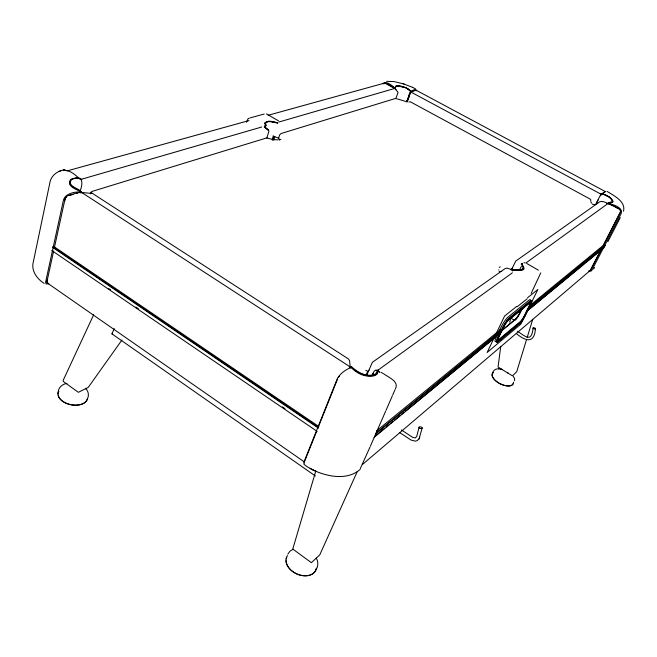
<?xml version="1.0" encoding="UTF-8"?>
<svg xmlns="http://www.w3.org/2000/svg" width="657" height="657" viewBox="0 0 657 657"><rect width="100%" height="100%" fill="white"/><g stroke="black" fill="none" stroke-linecap="round" stroke-linejoin="round"><path stroke-width="0.99" d="M498.778 270.076L498.778 269.805M602.075 193.799C606.082 194.817 610.657 196.878 612.505 200.804A8.204 2.669 23.4 0 1 612.037 201.839L609.08 202.561L608.719 204.048M508.025 373.258L507.918 372.757M605.384 191.63L601.344 194.357L410.255 91.684L415.774 90.017L605.368 191.581M396.163 98.977L395.76 98.378L281.122 133.502L279.718 134.784L278.404 138.668L279.611 140.072M609.055 203.727L609.417 203.021L612.357 202.438A8.804 2.899 24.7 0 0 612.866 201.338L611.297 198.882L608.858 196.944M608.908 204.146L609.351 202.75L610.599 202.422A7.81 2.579 24.4 0 0 612.324 202.085A8.459 2.768 24 0 0 612.8 201.009L609.753 197.322L603.717 194.398M500.749 346.346L498.055 367.017L512.419 375.853L516.714 371.731L526.528 339.636M416.563 90.855C416.226 88.104 411.594 90.748 410.42 92.005M47.378 279.627L46.852 282.609L48.166 283.183M80.121 190.9C82.839 184.288 83.48 175.37 73.945 178.589A11.875 5.486 14.7 0 0 71.161 180.002C67.269 186.547 78.208 187.968 80.934 191.581L81.985 193.027M53.677 250.875L46.828 282.149L47.821 283.348L304.618 462.117M54.465 247.262L65.191 198.291L67.301 195.868L80.688 191.811L351.355 367.682M64.46 201.592L65.281 198.422L66.579 196.813M80.934 191.581L80.425 192.969M58.153 392.336C58.301 387.531 62.382 384.041 66.924 383.425M419.035 427.411L416.702 436.552L415.15 437.973L412.506 437.266L401.394 429.924M87.57 398.61C89.229 395.103 88.391 390.849 85.426 388.344M399.39 432.372L410.986 440.042L415.273 441.151L417.031 440.675L419.059 438.909L422.155 427.929M264.229 126.834L265.485 125.347L264.664 123.114C267.67 119.714 274.634 121.767 277.697 123.212M277.443 122.498C273.501 122.818 268.081 119.319 265.067 123.114L265.888 125.347L264.763 126.177L264.574 126.908L265.058 126.891M514.645 380.756L514.48 378.498L513.289 376.28M533.106 327.917C531.587 341.763 526.963 337.829 517.659 331.325M315.82 470.888L292.767 549.038L311.369 562.679L319.737 554.935L357.137 471.825M535.455 328.894A1.306 0.542 16.3 0 1 533.287 328.516A1.306 0.542 16.3 0 1 534.092 327.81A1.306 0.542 16.3 0 1 535.455 328.894C534.264 343.833 525.584 341.336 516.287 333.485M521.477 263.539L521.272 264.213C527.259 270.216 517.231 271.037 513.24 269.46L512.764 269.896M527.119 337.69L532.77 319.212M266.882 138.052L268.976 130.915L264.631 127.031M273.673 140.335L274.831 136.697M608.136 203.834C606.756 202.923 602.37 200.459 599.767 201.781L515.72 261.108L511.401 269.97M510.588 319.647L509.569 322.111M590.684 201.198L590.848 199.909L589.912 198.931L410.395 101.835L408.851 101.975M90.288 193.881L91.068 192.205L92.456 191.302L266.619 137.945L272.039 139.276M272.179 139.9L273.452 136.13M272.491 140.064L273.78 136.286M623.501 211.258C626.039 201.584 613.983 195.663 607.224 191.499M395.826 98.649L398.052 92.456L394.964 88.449M246.457 122.227L248.165 118.556M408.818 95.479L409.894 92.629M407.028 101.153L410.165 92.867M407.151 100.841L410.083 93.228L408.473 97.392M407.118 100.94L408.128 98.279M407.192 101.983L409.549 95.815M406.453 101.892L410.995 91.602L406.634 88.128M540.777 272.86L531.176 293.392M304.774 461.009L316.485 431.706M395.35 388.944C399.489 381.339 388.303 377.332 383.614 373.751M318.317 427.116L320.156 422.525M320.534 421.572L327.4 404.425M327.777 403.472L334.052 387.794M334.397 386.924L337.402 379.459M365.933 375.443L367.353 372.174L369.07 370.129M366.59 375.582L372.363 362.303L505.192 268.541L506.974 268.113L513.552 270.142M419.059 438.909L419.248 438.465M419.593 437.628L419.774 437.209M316.091 569.742C318.292 566.227 318.497 561.62 316.231 558.097M385.643 411.208L370.408 446.119M386.037 410.305L392.352 395.818M392.722 394.964L394.972 389.798M370.022 447.023L360.282 468.605M79.645 192.788L79.727 191.121C75.769 189.126 66.513 186.013 70.324 180.166A12.746 5.741 13.6 0 1 73.256 178.696L74.528 178.441M93.664 314.769L63.162 380.378L63.351 381.512L78.355 392.328L88.235 387.384L121.947 340.006M114.244 328.59L111.928 333.863L315.442 476.029M529.534 306.146L529.887 305.406A6.291 1.117 -58.8 0 0 530.051 302.672L508.304 320.329A6.554 1.215 -58.6 0 0 503.968 326.603L498.622 337.682A6.521 1.207 -58.5 0 0 498.663 340.301L520.582 321.979A6.258 1.109 -58.7 0 0 524.656 316.058L530.511 304.306A8.574 1.528 -58.8 0 0 530.872 303.477M519.211 270.47L521.412 266.323M80.138 179.115L79.867 178.449L77.616 178.08M494.097 337.936L487.108 352.505L520.886 324.106L527.587 310.449M495.846 334.29L504.576 316.074L516.632 306.449M497.25 335.103L496.405 336.86A9.009 1.675 -58.5 0 0 496.051 341.426M499.361 330.709L501.053 327.194A9.058 1.692 -58.6 0 1 508.075 317.052L529.205 300.027A8.697 1.552 -58.8 0 1 530.429 299.929M500.051 334.011L498.466 337.32A6.135 1.133 -58.5 0 0 498.507 339.784L520.393 321.519A5.888 1.043 -58.7 0 0 524.229 315.943L529.419 305.374A5.921 1.051 -58.8 0 0 529.567 302.795L526.273 305.439M500.889 332.278L503.385 327.096M521.403 309.521L519.671 313.044A6.381 1.158 -58.7 0 1 515.507 319.08L501.644 330.496M522.52 308.067L519.917 313.373A5.913 1.076 -58.7 0 1 516.065 318.965L500.757 331.58M492.512 373.168C493.152 370.203 496.027 368.462 498.95 368.864M530.273 304.979L537.869 289.499L527.62 297.678M596.474 203.3L598.256 199.744M595.661 204.384L600.958 194.168L601.927 193.782L603.767 194.234M383.663 83.636L385.396 82.93L395.325 88.276L278.782 122.054M525.534 314.481L525.05 315.426A8.525 1.511 -58.7 0 1 523.99 317.331M601.574 248.995L590.725 270.052L362.631 464.343M602.986 246.26L620.857 211.505L620.085 209.411L608.489 203.169L525.822 263.063M604.982 245.882L603.931 247.738L526.684 311.451L526.971 311.09M607.84 241.735L620.282 217.623M510.965 269.887L512.641 267.555M601.237 249.364L590.397 269.978M603.463 245.053L620.537 211.636L620.265 210.232L619.116 209.181M372.199 374.942L374.12 371.287L375.434 370.17M349.696 367.304L351.462 366.663C357.055 371.821 364.389 376.346 372.429 375.065L373.636 372.889L373.192 373.628M382.711 83.694C386.25 80.22 392.434 85.829 395.333 88.473M593.723 268.968L594.536 267.514M338.207 377.611L339.529 375.747M287.823 554.122L290.016 551.124L293.309 549.186M600.646 195.663L600.991 195.113M383.787 83.882L384.797 83.267M360.135 469.459C347.183 480.743 327.285 476.695 313.036 470.018M394.471 88.416L396.146 86.108A8.081 2.562 20.8 0 1 398.191 85.936L404.687 87.471M601.722 194.111L604.629 191.688L605.935 191.474M394.323 88.44L395.613 86.683A7.17 2.3 21.3 0 1 396.385 85.927A7.769 2.497 21.5 0 1 398.397 85.771M350.14 368.002L351.158 367.485C356.644 373.275 364.627 377.2 372.774 376.083A13.748 7.367 22.6 0 0 376.371 374.63C377.8 374.638 377.783 370.113 378.005 371.673M394.635 88.252L396.697 86.01A7.531 2.447 22.1 0 1 398.627 85.845L405.763 87.685M499.246 267.456L500.223 266.775M519.046 323.917L519.506 323.49A8.525 1.511 -58.7 0 0 522.841 319.179M522.66 265.428L522.011 264.492L522.471 263.712L521.436 263.58M497.76 341.739L512.986 328.985M513.725 328.369L516.763 325.823M374.482 436.708L384.764 428.224M386.349 426.919L388.722 424.964M390.307 423.658L392.681 421.704M394.266 420.398L399.801 415.832M401.386 414.526L403.759 412.571M405.344 411.266L497.924 334.939M526.306 311.541L579.934 267.325M581.511 266.028L583.876 264.081M585.453 262.775L602.806 248.477M374.145 437.275L499.903 333.542L501.201 330.849L375.525 434.113M527.957 308.856L605.089 245.48M376.116 432.947L501.053 330.422L500.634 330.06M528.606 307.813L604.974 245.135M376.65 430.82L500.166 329.781M530.125 305.275L604.251 244.642M508.231 320.09L524.023 307.262M512.559 270.914C516 268.828 529.402 273.222 521.683 264.254L522.167 263.391M527.251 298.763L517.24 306.679M523.186 266.29C525.05 273.361 514.973 267.728 512.238 270.594L512.181 270.232M512.394 272.786L377.151 370.77L379.68 372.396M606.748 203.456L608.743 203.029M265.141 126.325L266.2 125.569L265.379 123.335C268.138 119.714 273.32 122.908 276.967 122.728M64.468 169.917C57.323 170.639 50.499 176.076 49.718 183.517L33.384 261.65C30.805 270.462 36.964 278.929 44.159 283.381M280.925 139.317L279.644 139.719M61.627 170.426L58.941 171.502M411.569 91.734L412.883 91.298M523.941 262.89L524.803 262.693M112.487 333.797L111.928 333.863M64.591 170.442C70.455 170.262 75.645 175.189 79.776 178.967M69.699 195.392L73.141 194.349M413.582 91.085L414.978 90.658M248.675 118.391L249.134 118.252M80.556 179.517L261.658 127.023M66.989 170.935L249.019 120.576M268.196 115.271L385.15 82.913M250.062 117.907L264.171 114.047M304.372 463.497L303.641 463.144L304.749 460.081L336.187 381.454C338.265 374.843 344.457 370.334 350.493 367.649L350.822 367.78M76.565 193.314L77.986 192.936M499.164 271.686L500.765 271.415A13.074 5.511 24.6 0 1 501.726 271.382M601.697 194.111L602.798 194.111M48.84 283.742L46.13 283.964L45.588 282.206L63.113 201.65C63.951 193.905 74.126 191.507 80.466 192.066M375.935 370.22L377.011 370.121M386.612 81.345L394.028 81.583L404.047 83.989M64.279 169.933L63.294 169.958L65.388 169.925M277.952 139.916L273.386 139.547M75.908 178.31L77.378 178.293M608.382 203.317C613.038 204.614 624.166 207.587 620.898 214.125L591.9 270.265L590.939 271.169L588.656 270.881M500.355 368.988L502.014 369.3M498.852 368.856L500.437 368.996M81.452 192.435L92.103 193.487M398.397 85.771C402.815 86.354 407.586 87.693 410.715 91.036M279.077 138.389L272.967 136.032M592.376 204.261L595.217 204.606M405.64 101.441L397.428 98.944M378.005 371.271L379.368 371.681M402.306 83.447L412.604 87.356M385.314 83.291L394.274 88.35M609.819 204.327L613.433 206.06M92.818 193.643L348.53 359.026L349.549 360.586L350.263 367.23M604.777 194.809L607.889 196.353M303.986 464.31L307.304 466.856L315.951 471.356M405.714 87.89L406.691 88.35M412.424 87.274L415.487 88.851M365.818 370.367L367.871 371.353M310.071 468.482L312.962 469.985M381.003 372.363L382.932 373.357M351.298 366.967C356.882 372.486 364.586 376.691 372.741 375.508A13.206 7.038 21.9 0 0 376.272 374.088A12.204 6.504 22.4 0 0 377.676 371.616L377.906 370.556L378.243 371.328M614.911 206.856L617.884 208.458M266.397 113.875L278.552 120.863M526.848 263.531L538.387 270.183M407.603 88.826L410.321 90.756L410.83 91.898M509.84 317.512L514.086 320.049M53.734 246.441L318.776 426.5M52.806 246.86L318.013 427.14M52.47 247.262L318.522 428.192M108.758 288.579L110.45 289.737M135.868 307.049L138.405 308.782M282.411 406.888L284.957 408.621M51.772 250.498L317.216 431.419M80.105 190.826C76.311 188.625 66.948 185.832 70.685 179.903A12.245 5.593 14.2 0 1 73.535 178.449A11.309 5.133 14 0 1 77.6 178.055M265.428 127.663L268.467 130.078L264.894 127.195M91.068 192.205L92.21 193.248M395.128 87.923L395.925 89.746M591.817 203.235L590.955 202.069M378.177 371.049L377.594 370.162L375.853 373.669A12.803 6.792 21.3 0 1 372.437 375.073M277.123 122.457L277.344 123.023M410.995 91.602L411.159 92.087M520.73 311.574A8.631 1.569 -58.7 0 1 520.245 312.535M518.603 315.409A8.631 1.569 -58.7 0 1 515.129 320.156M497.324 342.059A8.886 1.643 -58.5 0 1 497.259 338.503L502.851 326.899A8.935 1.659 -58.6 0 1 508.773 318.333L530.749 300.545A8.574 1.528 -58.8 0 1 531.152 302.737M503.771 326.324A6.168 1.15 -58.6 0 1 504.543 324.936M504.954 324.254A6.168 1.15 -58.6 0 1 507.845 320.427M394.791 88.432A1.158 0.427 -62.3 0 1 395.046 88.925M81.279 179.41A1.716 0.977 -56.1 0 1 81.764 179.164M377.676 370.466A1.922 0.501 -57.3 0 1 378.079 370.096M410.387 92.514A1.15 1.002 77.1 0 1 411.487 92.341M600.276 193.782A1.215 1.158 46.9 0 1 600.941 194.957M80.959 192.493A1.782 1.24 69.3 0 1 81.961 192.641M349.294 366.343A1.946 1.544 55.8 0 1 349.844 366.844M87.496 398.75A15.004 9.182 10.9 0 1 69.453 404.367A15.004 9.182 10.9 0 1 58.703 391.145M87.348 398.815A14.881 9.108 10.9 0 1 72.911 405.041A14.881 9.108 10.9 0 1 58.243 395.506M58.062 394.036A14.881 9.108 10.9 0 1 58.801 391.268M513.47 382.152A11.621 5.716 26.5 0 1 500.741 384.049A11.621 5.716 26.5 0 1 493.062 372.601M513.306 383.146A11.522 5.675 26.5 0 1 499.911 383.672A11.522 5.675 26.5 0 1 493.111 372.724M315.984 569.874A16.014 11.235 24.6 0 1 295.831 573.471A16.014 11.235 24.6 0 1 287.511 555.567M316.288 568.215A15.883 11.144 24.6 0 1 300.487 575.203A15.883 11.144 24.6 0 1 286.058 560.717M286.197 558.918A15.883 11.144 24.6 0 1 286.715 557.243M498.17 337.632L497.751 338.536A8.5 1.569 -58.5 0 0 497.809 341.944L519.942 323.4A8.163 1.437 -58.7 0 0 525.247 315.688L530.675 304.634A8.204 1.454 -58.8 0 0 530.897 301.054L508.97 318.817A8.549 1.585 -58.6 0 0 503.303 327.014L498.17 337.632M419.281 427.879A1.601 0.838 15.1 0 0 421.983 428.331A1.601 0.838 15.1 0 0 420.521 426.795A1.601 0.838 15.1 0 0 419.281 427.879"/></g></svg>
